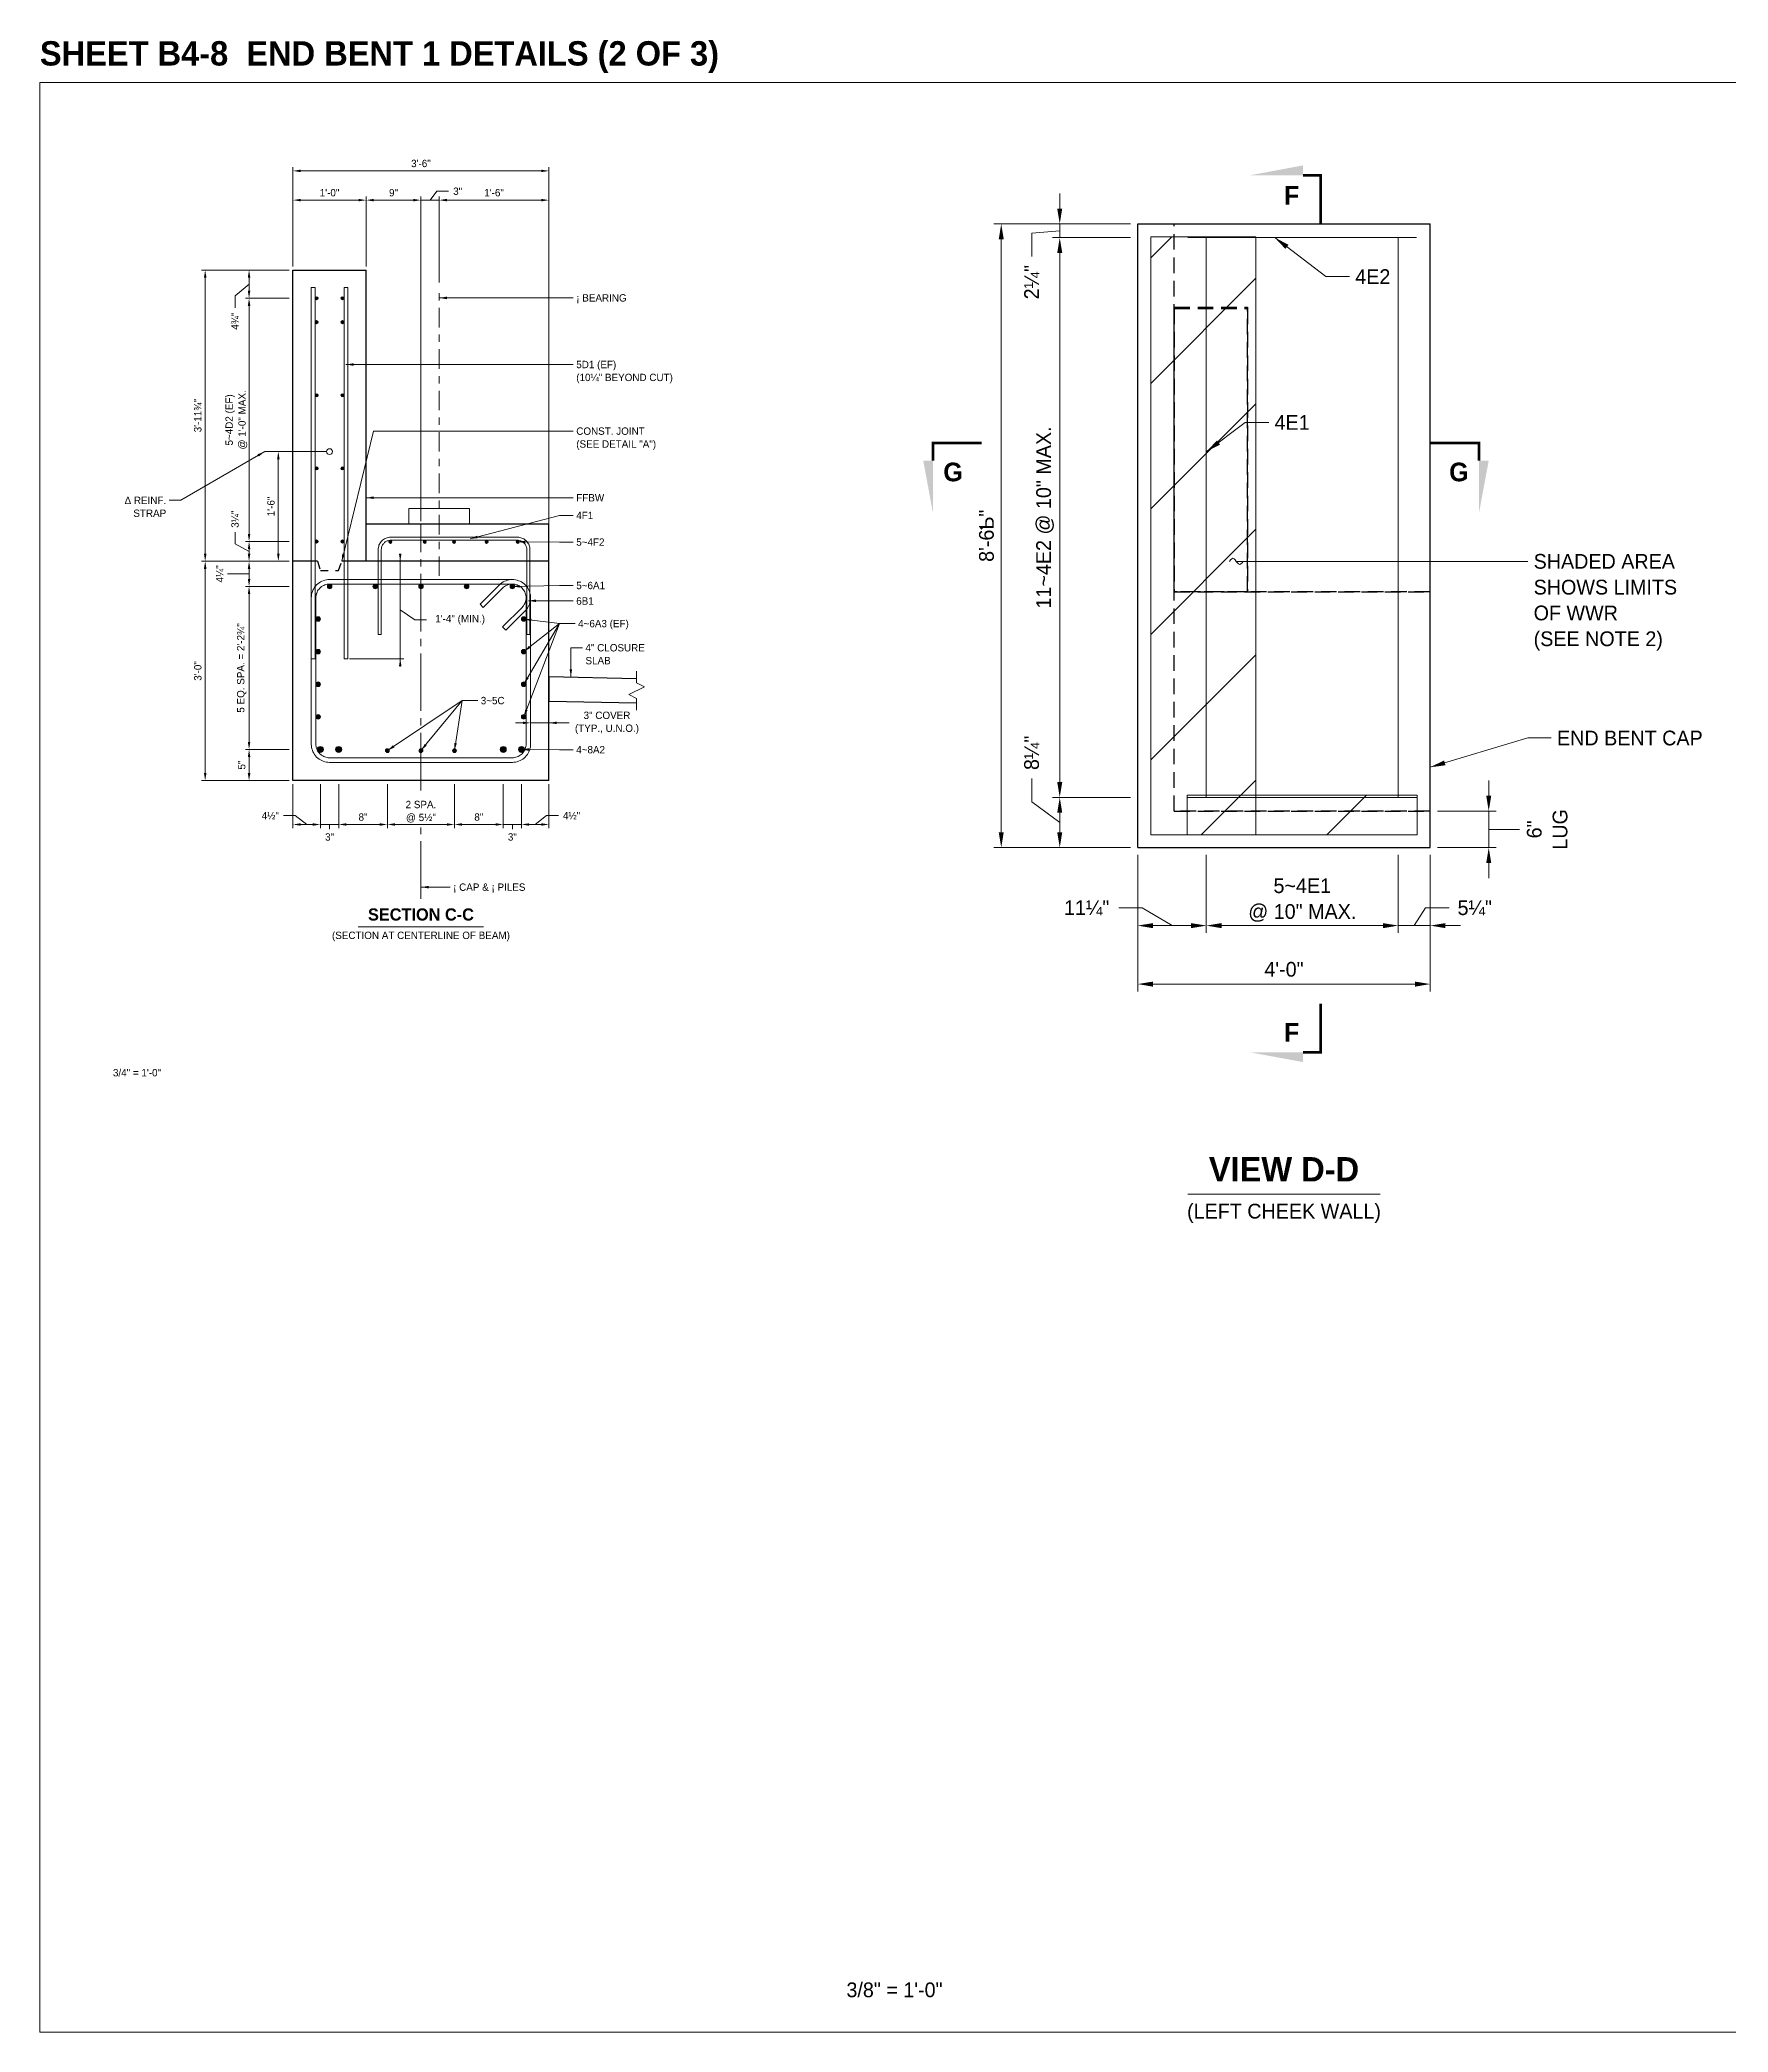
# Model space of a CAD drawing. Extents: x -1 to 861, y -26 to 2.
# Drawn here: x 119 to 142.09, y -25.67 to 1.58 of the extents above; entities that cross this region are included whole.
import ezdxf
from ezdxf.enums import TextEntityAlignment as Align

# ---------------------------------------------------------------- set-up
doc = ezdxf.new("R2010")
doc.units = 21
doc.header["$MEASUREMENT"] = 0
for name, pattern in [('DGN2', [0.12, 0.08, -0.04]), ('DGN4', [0.336, 0.2, -0.053, 0.03, -0.053]), ('DGN7', [0.726, 0.59, -0.053, 0.03, -0.053])]:
    doc.linetypes.add(name, pattern=pattern)
for name, color, linetype, lineweight in [('BearingPadMisc', 5, 'Continuous', 15), ('Border', 7, 'Continuous', 15), ('CL_Major', 1, 'DGN7', 9), ('CL_Minor', 7, 'DGN4', 9), ('Dimension', 7, 'Continuous', 9), ('Leader', 7, 'Continuous', 9), ('Patterning', 1, 'Continuous', 15), ('Rebar', 2, 'Continuous', 15), ('Rebar2', 2, 'Continuous', 15), ('SubStrConc', 3, 'Continuous', 30), ('SubStrConc2', 3, 'Continuous', 30), ('SubStrConc2_h', 3, 'DGN2', 30), ('SubStrConc_h', 3, 'DGN2', 30), ('Symbols', 7, 'Continuous', 15), ('TextStructures', 7, 'Continuous', 9)]:
    doc.layers.add(name, color=color, linetype=linetype, lineweight=lineweight)
doc.styles.add('FDOT Bold (Large)', font='FDOTBold.ttf')
doc.styles.add('FDOT Structures', font='FDOT.ttf')
doc.styles.add('FDOT Structures Annotation', font='FDOT.ttf')
doc.styles.add('FDOT Structures Views_SectionArrow', font='FDOTBold.ttf')
pattern_1 = [(45, (0, 0), (-0.858166, 0.858166), [])]

msp = doc.modelspace()

# ---------------------------------------------------------------- hatches: boundary and pattern name
at = {"layer": 'Patterning'}
h = msp.add_hatch(dxfattribs=at)
h.set_pattern_fill('ANSI31', color=256, scale=2.133333)
h.set_pattern_definition(pattern_1)
h.paths.add_polyline_path([(134.192, -9.288), (135.629, -9.288), (135.629, -1.11), (134.192, -1.11)])
h = msp.add_hatch(dxfattribs=at)
h.set_pattern_fill('ANSI31', color=256, scale=2.133333)
h.set_pattern_definition(pattern_1)
h.paths.add_polyline_path([(134.692, -9.288), (137.838, -9.288), (137.838, -8.746), (134.692, -8.746)])
at = {"layer": 'Rebar'}
h = msp.add_hatch(color=256, dxfattribs=at)
h.dxf.hatch_style = 1
edge = h.paths.add_edge_path()
edge.add_arc((122.785, -1.95), 0.0208, 0, 360)
h = msp.add_hatch(color=256, dxfattribs=at)
h.dxf.hatch_style = 1
edge = h.paths.add_edge_path()
edge.add_arc((123.139, -1.95), 0.0208, 0, 360)
h = msp.add_hatch(color=256, dxfattribs=at)
h.dxf.hatch_style = 1
edge = h.paths.add_edge_path()
edge.add_arc((122.785, -2.277), 0.0208, 0, 360)
h = msp.add_hatch(color=256, dxfattribs=at)
h.dxf.hatch_style = 1
edge = h.paths.add_edge_path()
edge.add_arc((123.139, -2.277), 0.0208, 0, 360)
h = msp.add_hatch(color=256, dxfattribs=at)
h.dxf.hatch_style = 1
edge = h.paths.add_edge_path()
edge.add_arc((122.785, -3.277), 0.0208, 0, 360)
h = msp.add_hatch(color=256, dxfattribs=at)
h.dxf.hatch_style = 1
edge = h.paths.add_edge_path()
edge.add_arc((123.139, -3.277), 0.0208, 0, 360)
h = msp.add_hatch(color=256, dxfattribs=at)
h.dxf.hatch_style = 1
edge = h.paths.add_edge_path()
edge.add_arc((122.785, -4.277), 0.0208, 0, 360)
h = msp.add_hatch(color=256, dxfattribs=at)
h.dxf.hatch_style = 1
edge = h.paths.add_edge_path()
edge.add_arc((123.139, -4.277), 0.0208, 0, 360)
h = msp.add_hatch(color=256, dxfattribs=at)
h.dxf.hatch_style = 1
edge = h.paths.add_edge_path()
edge.add_arc((122.785, -5.277), 0.0208, 0, 360)
h = msp.add_hatch(color=256, dxfattribs=at)
h.dxf.hatch_style = 1
edge = h.paths.add_edge_path()
edge.add_arc((123.139, -5.277), 0.0208, 0, 360)
h = msp.add_hatch(color=256, dxfattribs=at)
h.dxf.hatch_style = 1
edge = h.paths.add_edge_path()
edge.add_arc((123.795, -5.282), 0.0208, 0, 360)
h = msp.add_hatch(color=256, dxfattribs=at)
h.dxf.hatch_style = 1
edge = h.paths.add_edge_path()
edge.add_arc((124.264, -5.282), 0.0208, 0, 360)
h = msp.add_hatch(color=256, dxfattribs=at)
h.dxf.hatch_style = 1
edge = h.paths.add_edge_path()
edge.add_arc((124.665, -5.282), 0.0208, 0, 360)
h = msp.add_hatch(color=256, dxfattribs=at)
h.dxf.hatch_style = 1
edge = h.paths.add_edge_path()
edge.add_arc((125.11, -5.282), 0.0208, 0, 360)
h = msp.add_hatch(color=256, dxfattribs=at)
h.dxf.hatch_style = 1
edge = h.paths.add_edge_path()
edge.add_arc((125.535, -5.282), 0.0208, 0, 360)
h = msp.add_hatch(color=256, dxfattribs=at)
h.dxf.hatch_style = 1
edge = h.paths.add_edge_path()
edge.add_arc((122.963, -5.892), 0.0312, 0, 360)
h = msp.add_hatch(color=256, dxfattribs=at)
h.dxf.hatch_style = 1
edge = h.paths.add_edge_path()
edge.add_arc((123.587, -5.892), 0.0312, 0, 360)
h = msp.add_hatch(color=256, dxfattribs=at)
h.dxf.hatch_style = 1
edge = h.paths.add_edge_path()
edge.add_arc((124.212, -5.892), 0.0312, 0, 360)
h = msp.add_hatch(color=256, dxfattribs=at)
h.dxf.hatch_style = 1
edge = h.paths.add_edge_path()
edge.add_arc((124.836, -5.892), 0.0312, 0, 360)
h = msp.add_hatch(color=256, dxfattribs=at)
h.dxf.hatch_style = 1
edge = h.paths.add_edge_path()
edge.add_arc((125.461, -5.892), 0.0312, 0, 360)
h = msp.add_hatch(color=256, dxfattribs=at)
h.dxf.hatch_style = 1
edge = h.paths.add_edge_path()
edge.add_arc((122.806, -6.338), 0.0312, 0, 360)
h = msp.add_hatch(color=256, dxfattribs=at)
h.dxf.hatch_style = 1
edge = h.paths.add_edge_path()
edge.add_arc((125.618, -6.338), 0.0312, 0, 360)
h = msp.add_hatch(color=256, dxfattribs=at)
h.dxf.hatch_style = 1
edge = h.paths.add_edge_path()
edge.add_arc((122.806, -6.784), 0.0312, 0, 360)
h = msp.add_hatch(color=256, dxfattribs=at)
h.dxf.hatch_style = 1
edge = h.paths.add_edge_path()
edge.add_arc((125.618, -6.784), 0.0312, 0, 360)
h = msp.add_hatch(color=256, dxfattribs=at)
h.dxf.hatch_style = 1
edge = h.paths.add_edge_path()
edge.add_arc((122.806, -7.23), 0.0312, 0, 360)
h = msp.add_hatch(color=256, dxfattribs=at)
h.dxf.hatch_style = 1
edge = h.paths.add_edge_path()
edge.add_arc((125.618, -7.23), 0.0312, 0, 360)
h = msp.add_hatch(color=256, dxfattribs=at)
h.dxf.hatch_style = 1
edge = h.paths.add_edge_path()
edge.add_arc((122.806, -7.676), 0.0312, 0, 360)
h = msp.add_hatch(color=256, dxfattribs=at)
h.dxf.hatch_style = 1
edge = h.paths.add_edge_path()
edge.add_arc((125.618, -7.676), 0.0312, 0, 360)
h = msp.add_hatch(color=256, dxfattribs=at)
h.dxf.hatch_style = 1
edge = h.paths.add_edge_path()
edge.add_arc((122.837, -8.122), 0.0417, 0, 360)
h = msp.add_hatch(color=256, dxfattribs=at)
h.dxf.hatch_style = 1
edge = h.paths.add_edge_path()
edge.add_arc((123.087, -8.122), 0.0417, 0, 360)
h = msp.add_hatch(color=256, dxfattribs=at)
h.dxf.hatch_style = 1
edge = h.paths.add_edge_path()
edge.add_arc((123.753, -8.138), 0.026, 0, 360)
h = msp.add_hatch(color=256, dxfattribs=at)
h.dxf.hatch_style = 1
edge = h.paths.add_edge_path()
edge.add_arc((124.212, -8.138), 0.026, 0, 360)
h = msp.add_hatch(color=256, dxfattribs=at)
h.dxf.hatch_style = 1
edge = h.paths.add_edge_path()
edge.add_arc((124.67, -8.138), 0.026, 0, 360)
h = msp.add_hatch(color=256, dxfattribs=at)
h.dxf.hatch_style = 1
edge = h.paths.add_edge_path()
edge.add_arc((125.337, -8.122), 0.0417, 0, 360)
h = msp.add_hatch(color=256, dxfattribs=at)
h.dxf.hatch_style = 1
edge = h.paths.add_edge_path()
edge.add_arc((125.587, -8.122), 0.0417, 0, 360)

# ---------------------------------------------------------------- linework, layer by layer
at = {"layer": 'BearingPadMisc'}
for points in [[(124.045, -4.826), (124.045, -4.826)], [(124.045, -5.04), (124.045, -4.826)], [(124.045, -5.04), (124.045, -4.826)], [(124.045, -4.826), (124.045, -4.826)], [(124.878, -4.826), (124.045, -4.826)], [(124.878, -5.04), (124.878, -4.826)], [(124.878, -5.04), (124.045, -5.04)]]:
    msp.add_lwpolyline(points, dxfattribs=at)
at = {"layer": 'CL_Major', "ltscale": 1.333333}
for p, q in [((124.212, -8.681), (124.212, -5.048)), ((124.212, -10.165), (124.212, -9.188))]:
    msp.add_line(p, q, dxfattribs=at)
at = {"layer": 'CL_Minor', "ltscale": 1.333333}
msp.add_line((124.461, -5.748), (124.461, -1.785), dxfattribs=at)
at = {"layer": 'Dimension'}
for p, q in [((122.461, -1.514), (122.461, -0.157)), ((122.566, -0.208), (125.858, -0.208)), ((125.962, -5.497), (125.962, -0.157)), ((132.948, -0.725), (132.948, -0.517)), ((122.461, -1.514), (122.461, -0.557)), ((122.566, -0.608), (123.358, -0.608)), ((123.462, -1.514), (123.462, -0.557)), ((123.462, -1.514), (123.462, -0.557)), ((123.566, -0.608), (124.108, -0.608)), ((124.212, -4.997), (124.212, -0.557)), ((124.212, -4.997), (124.212, -0.557)), ((124.212, -0.608), (124.461, -0.608)), ((124.461, -1.735), (124.461, -0.557)), ((124.461, -1.735), (124.461, -0.557)), ((125.962, -5.497), (125.962, -0.557)), ((133.914, -0.933), (132.047, -0.933)), ((133.914, -0.933), (132.847, -0.933)), ((132.948, -1.121), (132.948, -0.933)), ((132.148, -9.256), (132.148, -1.142)), ((133.914, -1.121), (132.847, -1.121)), ((133.914, -1.121), (132.847, -1.121)), ((132.948, -8.569), (132.948, -1.329)), ((132.948, -1.329), (132.948, -1.537)), ((122.411, -1.564), (121.211, -1.564)), ((122.411, -1.564), (121.811, -1.564)), ((121.261, -5.444), (121.261, -1.669)), ((121.861, -1.846), (121.861, -1.669)), ((122.411, -1.95), (121.811, -1.95)), ((122.411, -1.95), (121.811, -1.95)), ((122.261, -5.444), (122.261, -4.152)), ((122.411, -5.277), (121.811, -5.277)), ((122.411, -5.277), (121.811, -5.277)), ((121.861, -5.444), (121.861, -5.381)), ((123.929, -5.444), (123.929, -6.985)), ((121.261, -8.444), (121.261, -5.652)), ((122.411, -5.548), (121.811, -5.548)), ((122.411, -5.548), (121.811, -5.548)), ((121.861, -5.788), (121.861, -5.652)), ((122.411, -5.548), (122.211, -5.548)), ((122.411, -5.892), (121.811, -5.892)), ((122.411, -5.892), (121.811, -5.892)), ((121.861, -8.018), (121.861, -5.996)), ((123.236, -6.881), (123.979, -6.881)), ((125.608, -7.758), (125.504, -7.758)), ((125.712, -7.758), (125.962, -7.758)), ((126.066, -7.758), (126.17, -7.758)), ((122.411, -8.122), (121.811, -8.122)), ((122.411, -8.122), (121.811, -8.122)), ((121.861, -8.444), (121.861, -8.226)), ((122.411, -8.548), (121.211, -8.548)), ((122.411, -8.548), (121.811, -8.548)), ((122.461, -8.598), (122.461, -9.198)), ((123.753, -8.598), (123.753, -9.198)), ((123.753, -8.598), (123.753, -9.198)), ((124.67, -8.598), (124.67, -9.198)), ((124.67, -8.598), (124.67, -9.198)), ((125.962, -8.598), (125.962, -9.198)), ((138.815, -8.756), (138.815, -8.548)), ((133.914, -8.777), (132.847, -8.777)), ((133.914, -8.777), (132.847, -8.777)), ((132.948, -9.256), (132.948, -8.985)), ((138.116, -8.965), (138.916, -8.965)), ((138.815, -9.465), (138.815, -8.965)), ((122.566, -9.148), (122.733, -9.148)), ((122.733, -9.148), (122.629, -9.148)), ((123.191, -9.148), (123.295, -9.148)), ((123.191, -9.148), (123.649, -9.148)), ((124.774, -9.148), (125.233, -9.148)), ((125.691, -9.148), (125.795, -9.148)), ((125.691, -9.148), (125.858, -9.148)), ((133.914, -9.465), (132.047, -9.465)), ((133.914, -9.465), (132.847, -9.465)), ((138.116, -9.465), (138.916, -9.465)), ((134.015, -9.565), (134.015, -10.632)), ((134.015, -9.565), (134.015, -11.432)), ((134.952, -9.565), (134.952, -10.632)), ((134.952, -9.565), (134.952, -10.632)), ((137.577, -9.565), (137.577, -10.632)), ((137.577, -9.565), (137.577, -10.632)), ((138.015, -9.565), (138.015, -10.632)), ((138.015, -9.565), (138.015, -11.432)), ((138.815, -9.673), (138.815, -9.881)), ((134.223, -10.531), (134.744, -10.531)), ((137.369, -10.531), (137.161, -10.531)), ((137.577, -10.531), (138.015, -10.531)), ((134.223, -11.331), (137.807, -11.331))]:
    msp.add_line(p, q, dxfattribs=at)
for points in [[(122.566, -0.225), (122.461, -0.208), (122.566, -0.191)], [(125.858, -0.191), (125.962, -0.208), (125.858, -0.225)], [(122.566, -0.625), (122.461, -0.608), (122.566, -0.591)], [(123.358, -0.591), (123.462, -0.608), (123.358, -0.625)], [(123.566, -0.625), (123.462, -0.608), (123.566, -0.591)], [(124.108, -0.591), (124.212, -0.608), (124.108, -0.625)], [(124.108, -0.591), (124.212, -0.608), (124.108, -0.625)], [(125.858, -0.591), (125.962, -0.608), (125.858, -0.625)], [(132.982, -0.725), (132.948, -0.933), (132.914, -0.725)], [(132.114, -1.142), (132.148, -0.933), (132.182, -1.142)], [(132.914, -1.329), (132.948, -1.121), (132.982, -1.329)], [(132.914, -1.329), (132.948, -1.121), (132.982, -1.329)], [(121.244, -1.669), (121.261, -1.564), (121.279, -1.669)], [(121.844, -1.669), (121.861, -1.564), (121.879, -1.669)], [(121.879, -1.846), (121.861, -1.95), (121.844, -1.846)], [(122.244, -4.152), (122.261, -4.048), (122.279, -4.152)], [(121.844, -5.381), (121.861, -5.277), (121.879, -5.381)], [(121.879, -5.444), (121.861, -5.548), (121.844, -5.444)], [(122.279, -5.444), (122.261, -5.548), (122.244, -5.444)], [(123.946, -5.444), (123.929, -5.548), (123.911, -5.444)], [(121.844, -5.652), (121.861, -5.548), (121.879, -5.652)], [(121.879, -5.788), (121.861, -5.892), (121.844, -5.788)], [(121.844, -5.996), (121.861, -5.892), (121.879, -5.996)], [(123.911, -6.985), (123.929, -6.881), (123.946, -6.985)], [(125.608, -7.741), (125.712, -7.758), (125.608, -7.775)], [(126.066, -7.775), (125.962, -7.758), (126.066, -7.741)], [(121.879, -8.018), (121.861, -8.122), (121.844, -8.018)], [(121.279, -8.444), (121.261, -8.548), (121.244, -8.444)], [(132.982, -8.569), (132.948, -8.777), (132.914, -8.569)], [(132.914, -8.985), (132.948, -8.777), (132.982, -8.985)], [(138.849, -8.756), (138.815, -8.965), (138.781, -8.756)], [(122.566, -9.165), (122.461, -9.148), (122.566, -9.131)], [(123.649, -9.131), (123.753, -9.148), (123.649, -9.165)], [(124.774, -9.165), (124.67, -9.148), (124.774, -9.131)], [(125.858, -9.131), (125.962, -9.148), (125.858, -9.165)], [(132.182, -9.256), (132.148, -9.465), (132.114, -9.256)], [(132.982, -9.256), (132.948, -9.465), (132.914, -9.256)], [(138.781, -9.673), (138.815, -9.465), (138.849, -9.673)], [(134.223, -10.566), (134.015, -10.531), (134.223, -10.497)], [(134.744, -10.497), (134.952, -10.531), (134.744, -10.566)], [(135.161, -10.566), (134.952, -10.531), (135.161, -10.497)], [(137.369, -10.497), (137.577, -10.531), (137.369, -10.566)], [(137.369, -10.497), (137.577, -10.531), (137.369, -10.566)], [(138.223, -10.566), (138.015, -10.531), (138.223, -10.497)], [(134.223, -11.366), (134.015, -11.331), (134.223, -11.297)], [(137.807, -11.297), (138.015, -11.331), (137.807, -11.366)]]:
    msp.add_solid(points, dxfattribs=at)
at = {"layer": 'Leader'}
for p, q in [((125.618, -6.338), (126.109, -6.4)), ((125.618, -7.676), (126.109, -6.4)), ((125.618, -7.23), (126.109, -6.4)), ((125.618, -6.784), (126.109, -6.4)), ((126.109, -6.4), (126.322, -6.4)), ((123.753, -8.138), (124.777, -7.453)), ((124.212, -8.138), (124.777, -7.453)), ((124.67, -8.138), (124.777, -7.453)), ((124.777, -7.453), (124.99, -7.453))]:
    msp.add_line(p, q, dxfattribs=at)
for points in [[(135.889, -1.121), (136.589, -1.654), (136.909, -1.654)], [(124.461, -1.945), (126.109, -1.945), (126.295, -1.945)], [(123.186, -2.856), (126.109, -2.856), (126.295, -2.856)], [(123.128, -5.548), (123.562, -3.768), (126.295, -3.768)], [(134.952, -4.049), (135.486, -3.649), (135.806, -3.649)], [(122.075, -4.048), (120.928, -4.714), (120.768, -4.714)], [(123.462, -4.679), (126.109, -4.679), (126.295, -4.679)], [(124.885, -5.241), (126.109, -4.921), (126.295, -4.921)], [(125.535, -5.282), (126.109, -5.285), (126.295, -5.285)], [(135.269, -5.549), (135.285, -5.528), (135.301, -5.513), (135.316, -5.507), (135.332, -5.513), (135.347, -5.528), (135.363, -5.549), (135.378, -5.57), (135.394, -5.585), (135.409, -5.591), (135.425, -5.585), (135.441, -5.57), (135.456, -5.549)], [(135.363, -5.549), (139.348, -5.549)], [(125.461, -5.892), (126.109, -5.879), (126.295, -5.879)], [(125.681, -6.088), (126.109, -6.091), (126.295, -6.091)], [(126.262, -7.13), (126.262, -6.73), (126.422, -6.73)], [(125.587, -8.122), (126.109, -8.125), (126.295, -8.125)], [(138.015, -8.365), (139.348, -7.965), (139.668, -7.965)], [(124.212, -10.005), (124.612, -10.005)]]:
    msp.add_lwpolyline(points, dxfattribs=at)
for points in [[(135.889, -1.121), (136.076, -1.219), (136.034, -1.275)], [(124.461, -1.945), (124.566, -1.928), (124.566, -1.963)], [(123.186, -2.856), (123.29, -2.839), (123.29, -2.874)], [(122.075, -4.048), (121.994, -4.115), (121.976, -4.085)], [(134.952, -4.049), (135.098, -3.896), (135.14, -3.952)], [(123.462, -4.679), (123.566, -4.661), (123.566, -4.696)], [(123.128, -5.548), (123.136, -5.442), (123.17, -5.451)], [(124.885, -5.241), (124.981, -5.198), (124.99, -5.231)], [(125.535, -5.282), (125.639, -5.265), (125.639, -5.3)], [(125.461, -5.892), (125.564, -5.873), (125.565, -5.907)], [(125.681, -6.088), (125.785, -6.071), (125.785, -6.106)], [(125.618, -6.338), (125.723, -6.334), (125.719, -6.368)], [(125.618, -6.784), (125.689, -6.706), (125.71, -6.733)], [(126.262, -7.13), (126.245, -7.026), (126.279, -7.026)], [(125.618, -7.23), (125.656, -7.131), (125.685, -7.149)], [(125.618, -7.676), (125.639, -7.573), (125.671, -7.585)], [(123.753, -8.138), (123.83, -8.065), (123.85, -8.094)], [(124.212, -8.138), (124.265, -8.046), (124.291, -8.068)], [(124.67, -8.138), (124.669, -8.032), (124.703, -8.037)], [(125.587, -8.122), (125.691, -8.105), (125.691, -8.14)], [(138.015, -8.365), (138.204, -8.272), (138.224, -8.338)], [(124.212, -10.005), (124.316, -9.988), (124.316, -10.023)]]:
    msp.add_solid(points, dxfattribs=at)
at = {"layer": 'Rebar'}
for p, q in [((122.712, -1.804), (122.764, -1.804)), ((123.16, -1.804), (123.212, -1.804)), ((125.02, -6.136), (125.064, -6.18)), ((125.373, -6.49), (125.329, -6.446)), ((123.628, -6.548), (123.67, -6.548)), ((125.701, -6.548), (125.66, -6.548)), ((122.712, -6.881), (122.764, -6.881)), ((123.16, -6.881), (123.212, -6.881))]:
    msp.add_line(p, q, dxfattribs=at)
for points in [[(134.702, -1.121), (137.827, -1.121)], [(134.952, -8.777), (134.952, -1.121)], [(137.577, -8.777), (137.577, -1.121)], [(122.712, -6.881), (122.712, -1.804)], [(122.764, -6.881), (122.764, -1.804)], [(123.16, -6.881), (123.16, -1.804)], [(123.212, -6.881), (123.212, -1.804)], [(123.628, -6.548), (123.628, -5.386), (123.629, -5.372), (123.631, -5.358), (123.634, -5.343), (123.638, -5.329), (123.644, -5.316), (123.651, -5.303), (123.659, -5.291), (123.667, -5.279), (123.677, -5.269), (123.688, -5.259), (123.699, -5.25), (123.712, -5.242), (123.725, -5.235), (123.738, -5.23), (123.752, -5.225), (123.766, -5.222), (123.781, -5.22), (123.795, -5.22), (125.535, -5.22), (125.549, -5.22), (125.564, -5.222), (125.578, -5.225), (125.592, -5.23), (125.605, -5.235), (125.618, -5.242), (125.63, -5.25), (125.642, -5.259), (125.653, -5.269), (125.662, -5.279), (125.671, -5.291), (125.679, -5.303), (125.686, -5.316), (125.691, -5.329), (125.696, -5.343), (125.699, -5.358), (125.701, -5.372), (125.7, -5.366), (125.701, -5.366), (125.701, -6.548)], [(123.67, -6.548), (123.67, -5.387), (123.671, -5.376), (123.672, -5.365), (123.674, -5.354), (123.678, -5.344), (123.682, -5.334), (123.687, -5.324), (123.693, -5.315), (123.699, -5.306), (123.707, -5.298), (123.715, -5.291), (123.723, -5.284), (123.733, -5.278), (123.742, -5.273), (123.752, -5.269), (123.763, -5.266), (123.773, -5.263), (123.784, -5.262), (123.796, -5.261), (125.534, -5.261), (125.546, -5.262), (125.556, -5.263), (125.567, -5.266), (125.577, -5.269), (125.587, -5.273), (125.597, -5.278), (125.606, -5.284), (125.615, -5.291), (125.623, -5.298), (125.63, -5.306), (125.637, -5.315), (125.643, -5.324), (125.648, -5.334), (125.652, -5.344), (125.655, -5.354), (125.658, -5.365), (125.659, -5.376), (125.661, -5.407), (125.66, -5.407), (125.66, -6.548)], [(125.02, -6.136), (125.286, -5.87), (125.301, -5.856), (125.319, -5.843), (125.337, -5.831), (125.356, -5.821), (125.376, -5.813), (125.397, -5.806), (125.419, -5.801), (125.44, -5.798), (125.462, -5.797), (125.484, -5.798), (125.505, -5.801), (125.527, -5.806), (125.547, -5.813), (125.568, -5.821), (125.587, -5.831), (125.605, -5.843), (125.623, -5.856), (125.639, -5.871), (125.653, -5.887), (125.667, -5.904), (125.678, -5.922), (125.688, -5.942), (125.697, -5.962), (125.703, -5.983), (125.708, -6.004), (125.711, -6.026), (125.712, -6.047), (125.712, -8.048), (125.711, -8.07), (125.708, -8.091), (125.703, -8.112), (125.697, -8.133), (125.688, -8.153), (125.678, -8.173), (125.667, -8.191), (125.653, -8.208), (125.639, -8.225), (125.622, -8.239), (125.605, -8.253), (125.587, -8.264), (125.567, -8.274), (125.547, -8.283), (125.526, -8.289), (125.505, -8.294), (125.484, -8.297), (125.462, -8.298), (122.961, -8.298), (122.94, -8.297), (122.918, -8.294), (122.897, -8.289), (122.876, -8.283), (122.856, -8.274), (122.837, -8.264), (122.818, -8.253), (122.801, -8.239), (122.785, -8.225), (122.77, -8.208), (122.757, -8.191), (122.745, -8.173), (122.735, -8.153), (122.727, -8.133), (122.72, -8.112), (122.716, -8.091), (122.713, -8.07), (122.712, -8.048), (122.712, -6.047), (122.713, -6.026), (122.716, -6.004), (122.72, -5.983), (122.727, -5.962), (122.735, -5.942), (122.745, -5.923), (122.757, -5.904), (122.77, -5.887), (122.785, -5.871), (122.801, -5.856), (122.818, -5.843), (122.837, -5.831), (122.856, -5.821), (122.876, -5.813), (122.897, -5.806), (122.918, -5.802), (122.94, -5.799), (122.961, -5.798), (125.463, -5.798), (125.484, -5.799), (125.505, -5.802), (125.527, -5.806), (125.548, -5.813), (125.568, -5.821), (125.587, -5.831), (125.605, -5.843), (125.623, -5.856), (125.639, -5.871), (125.654, -5.887), (125.667, -5.904), (125.679, -5.923), (125.689, -5.942), (125.697, -5.962), (125.703, -5.983), (125.708, -6.004), (125.711, -6.026), (125.712, -6.048), (125.711, -6.069), (125.708, -6.091), (125.703, -6.112), (125.697, -6.133), (125.689, -6.153), (125.679, -6.173), (125.667, -6.191), (125.654, -6.208), (125.639, -6.224), (125.373, -6.49)], [(125.064, -6.18), (125.329, -5.915), (125.342, -5.904), (125.354, -5.894), (125.368, -5.885), (125.383, -5.878), (125.398, -5.871), (125.413, -5.866), (125.429, -5.863), (125.446, -5.861), (125.462, -5.86), (125.478, -5.861), (125.494, -5.863), (125.51, -5.866), (125.526, -5.871), (125.541, -5.878), (125.556, -5.885), (125.569, -5.894), (125.582, -5.904), (125.594, -5.915), (125.605, -5.927), (125.615, -5.94), (125.624, -5.954), (125.632, -5.968), (125.638, -5.983), (125.643, -5.999), (125.646, -6.015), (125.649, -6.031), (125.649, -6.048), (125.649, -8.047), (125.649, -8.064), (125.646, -8.08), (125.643, -8.096), (125.638, -8.112), (125.632, -8.127), (125.624, -8.142), (125.615, -8.155), (125.605, -8.168), (125.594, -8.18), (125.582, -8.191), (125.569, -8.201), (125.555, -8.21), (125.541, -8.218), (125.526, -8.224), (125.51, -8.229), (125.494, -8.232), (125.478, -8.235), (125.461, -8.235), (122.962, -8.235), (122.945, -8.235), (122.929, -8.232), (122.913, -8.229), (122.898, -8.224), (122.883, -8.218), (122.868, -8.21), (122.854, -8.201), (122.841, -8.191), (122.829, -8.18), (122.818, -8.168), (122.808, -8.155), (122.799, -8.142), (122.792, -8.127), (122.786, -8.112), (122.781, -8.096), (122.777, -8.08), (122.775, -8.064), (122.774, -8.047), (122.774, -6.048), (122.775, -6.031), (122.777, -6.015), (122.781, -5.999), (122.786, -5.984), (122.792, -5.969), (122.799, -5.954), (122.808, -5.94), (122.818, -5.927), (122.829, -5.915), (122.841, -5.904), (122.854, -5.894), (122.868, -5.885), (122.883, -5.878), (122.898, -5.872), (122.913, -5.867), (122.929, -5.863), (122.945, -5.861), (122.962, -5.86), (125.461, -5.86), (125.478, -5.861), (125.495, -5.863), (125.511, -5.867), (125.526, -5.872), (125.541, -5.878), (125.556, -5.885), (125.57, -5.894), (125.582, -5.904), (125.595, -5.915), (125.606, -5.927), (125.616, -5.94), (125.624, -5.954), (125.632, -5.968), (125.638, -5.984), (125.643, -5.999), (125.647, -6.015), (125.649, -6.031), (125.649, -6.048), (125.649, -6.064), (125.647, -6.08), (125.643, -6.096), (125.638, -6.112), (125.632, -6.127), (125.624, -6.141), (125.616, -6.155), (125.606, -6.168), (125.594, -6.181), (125.329, -6.446)], [(134.702, -8.777), (137.827, -8.777)]]:
    msp.add_lwpolyline(points, dxfattribs=at)
for centre, radius in [((122.785, -1.95), 0.0208), ((123.139, -1.95), 0.0208), ((122.785, -2.277), 0.0208), ((123.139, -2.277), 0.0208), ((122.785, -3.277), 0.0208), ((123.139, -3.277), 0.0208), ((122.785, -4.277), 0.0208), ((123.139, -4.277), 0.0208), ((122.785, -5.277), 0.0208), ((123.139, -5.277), 0.0208), ((123.795, -5.282), 0.0208), ((124.264, -5.282), 0.0208), ((124.665, -5.282), 0.0208), ((125.11, -5.282), 0.0208), ((125.535, -5.282), 0.0208), ((122.963, -5.892), 0.0312), ((123.587, -5.892), 0.0312), ((124.212, -5.892), 0.0312), ((124.836, -5.892), 0.0312), ((125.461, -5.892), 0.0312), ((122.806, -6.338), 0.0312), ((125.618, -6.338), 0.0312), ((122.806, -6.784), 0.0312), ((125.618, -6.784), 0.0312), ((122.806, -7.23), 0.0312), ((125.618, -7.23), 0.0312), ((122.806, -7.676), 0.0312), ((125.618, -7.676), 0.0312), ((122.837, -8.122), 0.0417), ((123.087, -8.122), 0.0417), ((123.753, -8.138), 0.026), ((124.212, -8.138), 0.026), ((124.67, -8.138), 0.026), ((125.337, -8.122), 0.0417), ((125.587, -8.122), 0.0417)]:
    msp.add_circle(centre, radius, dxfattribs=at)
at = {"layer": 'Rebar2'}
msp.add_line((122.075, -4.048), (122.922, -4.048), dxfattribs=at)
for points in [[(134.192, -9.288), (135.629, -9.288), (135.629, -1.11), (134.192, -1.11)], [(134.692, -9.288), (137.838, -9.288), (137.838, -8.746), (134.692, -8.746)]]:
    msp.add_lwpolyline(points, close=True, dxfattribs=at)
msp.add_circle((122.962, -4.048), 0.04, dxfattribs=at)
at = {"layer": 'SubStrConc'}
for points in [[(122.461, -1.564), (123.462, -1.564)], [(122.462, -5.548), (122.462, -1.564)], [(122.462, -5.548), (122.462, -1.564)], [(123.462, -5.548), (123.462, -1.564)], [(122.462, -5.548), (122.462, -5.548)], [(122.462, -8.548), (122.462, -5.548)], [(122.462, -8.548), (122.462, -5.548)], [(122.462, -5.548), (122.462, -5.548)], [(122.462, -5.548), (122.462, -5.548)], [(122.462, -5.548), (122.462, -5.548)], [(122.795, -5.548), (122.462, -5.548)], [(123.462, -5.548), (123.128, -5.548)], [(125.962, -8.548), (125.962, -5.548)], [(122.462, -8.548), (122.462, -8.548)], [(122.462, -8.548), (122.462, -8.548)], [(125.962, -8.548), (122.462, -8.548)]]:
    msp.add_lwpolyline(points, dxfattribs=at)
at = {"layer": 'SubStrConc2'}
for points in [[(134.015, -9.465), (134.015, -0.933)], [(134.015, -0.933), (134.015, -0.933)], [(134.015, -9.465), (134.015, -0.933)], [(134.015, -0.933), (138.015, -0.933)], [(134.015, -0.933), (134.015, -0.933)], [(138.015, -9.465), (138.015, -0.933)], [(123.462, -5.548), (123.462, -5.04)], [(125.962, -5.04), (123.462, -5.04)], [(125.962, -5.548), (125.962, -5.04)], [(122.795, -5.548), (122.462, -5.548)], [(125.962, -5.548), (123.128, -5.548)], [(125.962, -5.548), (123.462, -5.548)], [(127.162, -7.154), (125.962, -7.13)], [(125.962, -7.13), (125.962, -7.464)], [(127.162, -7.488), (125.962, -7.464)], [(134.015, -9.465), (134.015, -9.465)], [(134.015, -9.465), (134.015, -9.465)], [(134.015, -9.465), (138.015, -9.465)]]:
    msp.add_lwpolyline(points, dxfattribs=at)
at = {"layer": 'SubStrConc2_h', "ltscale": 2.666667}
msp.add_lwpolyline([(134.515, -8.965), (134.515, -0.933)], dxfattribs=at)
msp.add_lwpolyline([(134.515, -8.965), (134.515, -0.933)], dxfattribs=at)
at = {"layer": 'SubStrConc_h', "ltscale": 2.666667}
for points in [[(134.515, -2.071), (134.515, -2.091)], [(134.515, -5.965), (134.515, -2.071)], [(134.515, -2.071), (135.515, -2.071)], [(134.515, -2.091), (134.515, -5.965)], [(134.515, -2.091), (135.515, -2.091)], [(135.515, -5.965), (135.515, -2.071)], [(135.515, -2.071), (135.515, -2.091)], [(135.515, -2.091), (135.515, -5.965)], [(134.515, -8.965), (134.515, -5.965)], [(134.515, -8.965), (134.515, -5.965)], [(138.015, -5.965), (134.515, -5.965)], [(134.515, -5.965), (138.015, -5.965)], [(135.515, -5.965), (134.515, -5.965)], [(134.515, -5.965), (135.515, -5.965)], [(134.515, -8.965), (138.015, -8.965)], [(134.515, -8.965), (138.015, -8.965)], [(138.015, -8.965), (134.515, -8.965)], [(134.515, -8.965), (138.015, -8.965)]]:
    msp.add_lwpolyline(points, dxfattribs=at)
at = {"layer": 'SubStrConc_h', "ltscale": 1.333333}
msp.add_lwpolyline([(122.795, -5.548), (122.836, -5.673), (123.086, -5.673), (123.128, -5.548)], dxfattribs=at)
at = {"layer": 'Symbols', "const_width": 0.0373}
for points in [[(136.515, -0.933), (136.515, -0.267), (136.275, -0.267)], [(131.881, -3.93), (131.215, -3.93), (131.215, -4.17)], [(138.015, -3.93), (138.681, -3.93), (138.681, -4.17)], [(136.515, -11.598), (136.515, -12.265), (136.275, -12.265)]]:
    msp.add_lwpolyline(points, dxfattribs=at)
at = {"layer": 'Symbols'}
msp.add_lwpolyline([(127.162, -7.586), (127.162, -7.425), (127.055, -7.372), (127.269, -7.265), (127.162, -7.212), (127.162, -7.05)], dxfattribs=at)
for points in [[(136.275, -0.267), (135.555, -0.267), (136.275, -0.133)], [(131.215, -4.17), (131.215, -4.89), (131.081, -4.17)], [(138.681, -4.17), (138.681, -4.89), (138.815, -4.17)], [(136.275, -12.265), (135.555, -12.265), (136.275, -12.398)]]:
    msp.add_solid(points, dxfattribs=at)
at = {"layer": 'TextStructures'}
for p, q in [((123.355, -10.549), (125.069, -10.549)), ((134.7, -14.205), (137.33, -14.205))]:
    msp.add_line(p, q, dxfattribs=at)

# ---------------------------------------------------------------- texts
at = {"layer": 'Border', "style": 'FDOT Bold (Large)'}
msp.add_text('SHEET B4-8  END BENT 1 DETAILS (2 OF 3)', height=0.33334, dxfattribs=at).set_placement((119, 1.133), align=Align.BOTTOM_LEFT)
at = {"layer": 'Border', "style": 'FDOT Structures'}
for s, height, p in [('3/4" = 1\'-0"', 0.1008, (120, -12.493)), ('3/8" = 1\'-0"', 0.2016, (130.031, -24.987))]:
    msp.add_text(s, height=height, dxfattribs=at).set_placement(p, align=Align.TOP_LEFT)
at = {"layer": 'Dimension', "attachment_point": 5, "line_spacing_factor": 1.05, "style": 'FDOT Structures Annotation', "bg_fill": 3, "box_fill_scale": 1.1, "bg_fill_color": 0}
for s, insert, char_height in [('3"', (124.714, -0.487), 0.1008), ('4½"', (122.152, -9.027), 0.1008), ('4½"', (126.272, -9.027), 0.1008), ('3"', (122.962, -9.319), 0.1008), ('3"', (125.462, -9.319), 0.1008), ('5~4E1\\P@ 10" MAX.', (136.265, -10.182), 0.2016), ('11¼"', (133.316, -10.289), 0.2016), ('5¼"', (138.624, -10.289), 0.2016)]:
    msp.add_mtext(s, dxfattribs=dict(at, insert=insert, char_height=char_height))
at = {"layer": 'Dimension', "attachment_point": 5, "rotation": 90, "line_spacing_factor": 1.05, "style": 'FDOT Structures Annotation', "bg_fill": 3, "box_fill_scale": 1.1, "bg_fill_color": 0}
for s, insert, char_height in [('2¼"', (132.565, -1.73), 0.2016), ('4¾"', (121.67, -2.263), 0.1008), ('4¼"', (121.461, -5.72), 0.1008), ('8¼"', (132.565, -8.168), 0.2016), ('6"\\PLUG', (139.615, -9.215), 0.2016)]:
    msp.add_mtext(s, dxfattribs=dict(at, insert=insert, char_height=char_height))
at = {"layer": 'TextStructures', "style": 'FDOT Structures Views_SectionArrow'}
for s, p in [('F', (136.119, -0.541)), ('G', (131.489, -4.326)), ('G', (138.407, -4.326)), ('F', (136.119, -11.991))]:
    msp.add_text(s, height=0.256, dxfattribs=at).set_placement(p, align=Align.MIDDLE_CENTER)
at = {"layer": 'TextStructures', "style": 'FDOT Structures'}
for s, height, p in [('4E2', 0.2016, (136.99, -1.654)), ('¡ BEARING', 0.1008, (126.336, -1.945)), ('4E1', 0.2016, (135.886, -3.649)), ('FFBW', 0.1008, (126.336, -4.679)), ('4F1', 0.1008, (126.336, -4.921)), ('5~4F2', 0.1008, (126.336, -5.285)), ('5~6A1', 0.1008, (126.336, -5.879)), ('6B1', 0.1008, (126.336, -6.091)), ('4~6A3 (EF)', 0.1008, (126.362, -6.4)), ('3~5C', 0.1008, (125.03, -7.453)), ('END BENT CAP', 0.2016, (139.749, -7.965)), ('4~8A2', 0.1008, (126.336, -8.125)), ('¡ CAP & ¡ PILES', 0.1008, (124.652, -10.005))]:
    msp.add_text(s, height=height, dxfattribs=at).set_placement(p, align=Align.MIDDLE_LEFT)
at = {"layer": 'TextStructures'}
for s, height, style, p in [('SECTION C-C', 0.16667, 'FDOT Bold (Large)', (124.212, -10.512)), ('(SECTION AT CENTERLINE OF BEAM)', 0.1008, 'FDOT Structures', (124.212, -10.745)), ('VIEW D-D', 0.3333, 'FDOT Bold (Large)', (136.015, -14.131)), ('(LEFT CHEEK WALL)', 0.2016, 'FDOT Structures', (136.015, -14.598))]:
    msp.add_text(s, height=height, dxfattribs=dict(at, style=style)).set_placement(p, align=Align.BOTTOM_CENTER)
at = {"layer": 'TextStructures', "line_spacing_factor": 1.05, "style": 'FDOT Structures'}
for s, insert, char_height, attachment_point in [('5D1 (EF)\\P(10¼" BEYOND CUT)', (126.336, -2.806), 0.1008, 1), ('CONST. JOINT\\P(SEE DETAIL "A")', (126.336, -3.717), 0.1008, 1), ('Δ REINF.\\PSTRAP', (120.728, -4.664), 0.1008, 3), ('SHADED AREA\\PSHOWS LIMITS\\POF WWR\\P(SEE NOTE 2)', (139.429, -5.448), 0.2016, 1), ('4" CLOSURE\\PSLAB', (126.462, -6.68), 0.1008, 1)]:
    msp.add_mtext(s, dxfattribs=dict(at, insert=insert, char_height=char_height, attachment_point=attachment_point))

# ---------------------------------------------------------------- next in the draw order: linework, layer by layer
at = {"layer": 'Dimension'}
for p, q in [((124.566, -0.608), (124.67, -0.608)), ((124.566, -0.608), (125.858, -0.608)), ((122.411, -5.548), (121.211, -5.548)), ((122.411, -5.548), (121.211, -5.548)), ((122.837, -8.598), (122.837, -9.198)), ((122.837, -8.598), (122.837, -9.198)), ((123.087, -8.598), (123.087, -9.198)), ((123.087, -8.598), (123.087, -9.198)), ((125.337, -8.598), (125.337, -9.198)), ((125.337, -8.598), (125.337, -9.198)), ((125.587, -8.598), (125.587, -9.198)), ((125.587, -8.598), (125.587, -9.198)), ((122.837, -9.148), (123.087, -9.148)), ((125.337, -9.148), (125.587, -9.148)), ((135.161, -10.531), (137.369, -10.531)), ((138.223, -10.531), (138.431, -10.531))]:
    msp.add_line(p, q, dxfattribs=at)
for points in [[(124.59, -0.487), (124.43, -0.487), (124.337, -0.608)], [(132.565, -1.378), (132.565, -1.058), (132.948, -1.027)], [(121.67, -2.079), (121.67, -1.919), (121.861, -1.757)], [(121.567, -5.72), (121.861, -5.72)], [(132.565, -8.52), (132.565, -8.84), (132.948, -9.121)], [(122.333, -9.027), (122.493, -9.027), (122.649, -9.148)], [(122.962, -9.213), (122.962, -9.148)], [(125.462, -9.213), (125.462, -9.148)], [(126.091, -9.027), (125.931, -9.027), (125.774, -9.148)], [(139.235, -9.215), (138.815, -9.215)], [(133.757, -10.289), (134.077, -10.289), (134.484, -10.531)], [(138.272, -10.289), (137.952, -10.289), (137.796, -10.531)]]:
    msp.add_lwpolyline(points, dxfattribs=at)
for points in [[(124.566, -0.625), (124.461, -0.608), (124.566, -0.591)], [(124.566, -0.625), (124.461, -0.608), (124.566, -0.591)], [(121.844, -2.054), (121.861, -1.95), (121.879, -2.054)], [(121.279, -5.444), (121.261, -5.548), (121.244, -5.444)], [(121.244, -5.652), (121.261, -5.548), (121.279, -5.652)], [(122.733, -9.131), (122.837, -9.148), (122.733, -9.165)], [(122.733, -9.131), (122.837, -9.148), (122.733, -9.165)], [(123.191, -9.165), (123.087, -9.148), (123.191, -9.131)], [(123.191, -9.165), (123.087, -9.148), (123.191, -9.131)], [(125.233, -9.131), (125.337, -9.148), (125.233, -9.165)], [(125.233, -9.131), (125.337, -9.148), (125.233, -9.165)], [(125.691, -9.165), (125.587, -9.148), (125.691, -9.131)], [(125.691, -9.165), (125.587, -9.148), (125.691, -9.131)]]:
    msp.add_solid(points, dxfattribs=at)

# ---------------------------------------------------------------- next in the draw order: texts
at = {"layer": 'Dimension', "char_height": 0.1008, "attachment_point": 5, "rotation": 90, "line_spacing_factor": 1.05, "style": 'FDOT Structures Annotation', "bg_fill": 3, "box_fill_scale": 1.1, "bg_fill_color": 0}
for s, insert in [('5~4D2 (EF)\\P@ 1\'-0" MAX.', (121.687, -3.614)), ('3¼"', (121.67, -4.972))]:
    msp.add_mtext(s, dxfattribs=dict(at, insert=insert))
at = {"layer": 'Dimension', "char_height": 0.1008, "attachment_point": 5, "line_spacing_factor": 1.05, "style": 'FDOT Structures Annotation', "bg_fill": 3, "box_fill_scale": 1.1, "bg_fill_color": 0}
for s, insert in [('1\'-4" (MIN.)', (124.748, -6.348)), ('3" COVER\\P(TYP., U.N.O.)', (126.756, -7.758)), ('2 SPA.\\P@ 5½"', (124.212, -8.973))]:
    msp.add_mtext(s, dxfattribs=dict(at, insert=insert))

# ---------------------------------------------------------------- next in the draw order: linework, layer by layer
at = {"layer": 'Border'}
msp.add_lwpolyline([(119, -25.667), (155.235, -25.667), (155.235, 1), (119, 1)], close=True, dxfattribs=at)
at = {"layer": 'Dimension'}
for p, q in [((121.861, -5.173), (121.861, -2.054)), ((123.858, -9.148), (124.566, -9.148))]:
    msp.add_line(p, q, dxfattribs=at)
for points in [[(121.67, -5.148), (121.67, -5.308), (121.861, -5.412)], [(124.29, -6.348), (124.13, -6.348), (123.929, -6.214)], [(126.24, -7.758), (125.837, -7.758)]]:
    msp.add_lwpolyline(points, dxfattribs=at)
for points in [[(121.879, -5.173), (121.861, -5.277), (121.844, -5.173)], [(123.858, -9.165), (123.753, -9.148), (123.858, -9.131)], [(124.566, -9.131), (124.67, -9.148), (124.566, -9.165)]]:
    msp.add_solid(points, dxfattribs=at)

# ---------------------------------------------------------------- next in the draw order: texts
at = {"layer": 'Dimension', "attachment_point": 5, "style": 'FDOT Structures Annotation', "bg_fill": 3, "box_fill_scale": 1.1, "bg_fill_color": 1}
for s, insert, char_height in [('3\'-6"', (124.212, -0.107), 0.1008), ('1\'-0"', (122.962, -0.507), 0.1008), ('9"', (123.837, -0.507), 0.1008), ('1\'-6"', (125.212, -0.507), 0.1008), ('8"', (123.42, -9.047), 0.1008), ('8"', (125.003, -9.047), 0.1008), ('4\'-0"', (136.015, -11.13), 0.2016)]:
    msp.add_mtext(s, dxfattribs=dict(at, insert=insert, char_height=char_height))
at = {"layer": 'Dimension', "attachment_point": 5, "rotation": 90, "style": 'FDOT Structures Annotation', "bg_fill": 3, "box_fill_scale": 1.1, "bg_fill_color": 1}
for s, insert, char_height in [('3\'-11¾"', (121.161, -3.556), 0.1008), ('11~4E2 @ 10" MAX.', (132.747, -4.949), 0.2016), ('1\'-6"', (122.161, -4.798), 0.1008), ('8\'-6Ƅ"', (131.947, -5.199), 0.2016), ('5 EQ. SPA. = 2\'-2¾"', (121.761, -7.007), 0.1008), ('3\'-0"', (121.161, -7.048), 0.1008), ('5"', (121.761, -8.335), 0.1008)]:
    msp.add_mtext(s, dxfattribs=dict(at, insert=insert, char_height=char_height))

# ---------------------------------------------------------------- next in the draw order: linework, layer by layer
at = {"layer": 'Dimension'}
for p, q in [((124.108, -0.608), (124.003, -0.608)), ((125.233, -9.148), (125.129, -9.148))]:
    msp.add_line(p, q, dxfattribs=at)
for points in [[(121.844, -8.226), (121.861, -8.122), (121.879, -8.226)], [(121.879, -8.444), (121.861, -8.548), (121.844, -8.444)]]:
    msp.add_solid(points, dxfattribs=at)

doc.saveas('drawing.dxf')
